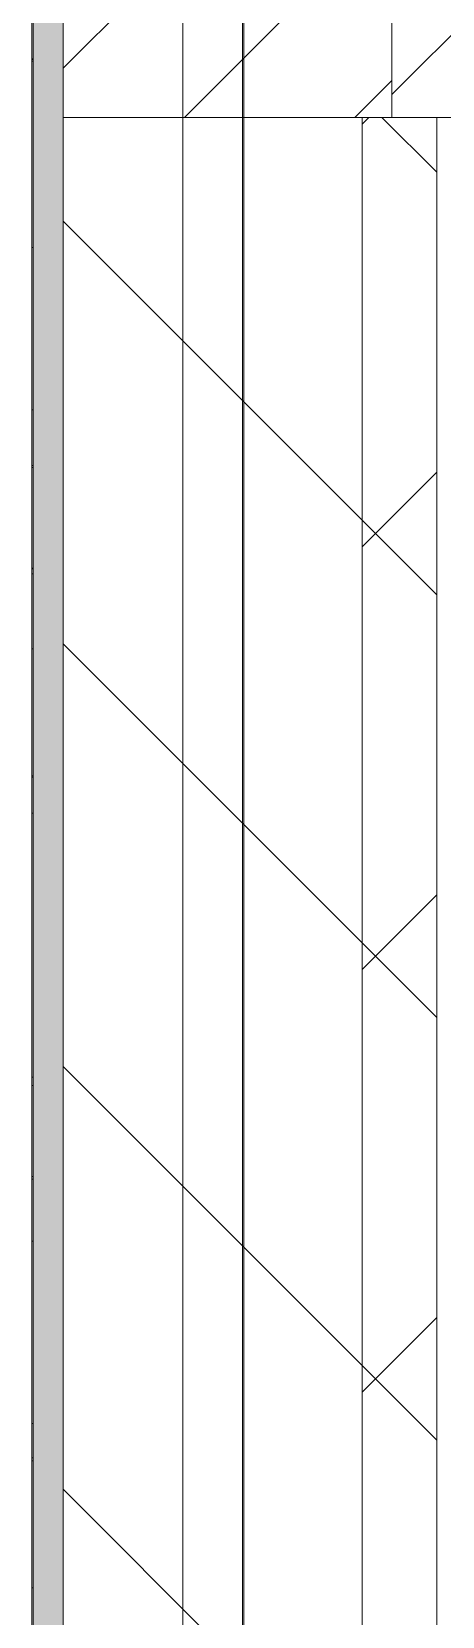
# Model space of a CAD drawing. Header units: millimetres. Extents: x -1113 to 415037, y -3642 to 354837.
# Drawn here: x 107174 to 107448, y 1261 to 2321 of the extents above; entities that cross this region are included whole.
import ezdxf

# ---------------------------------------------------------------- set-up
doc = ezdxf.new("R2010")
doc.units = ezdxf.units.MM
for name, color, linetype, lineweight in [('A-FLOR', 7, 'Continuous', 9), ('A-GENM-3', 7, 'Continuous', 5), ('A-WALL', 7, 'Continuous', 5), ('I-WALL', 7, 'Continuous', 5), ('Оси', 7, 'Continuous', 9)]:
    doc.layers.add(name, color=color, linetype=linetype, lineweight=lineweight)
doc.layers.add('A-WALL-1', color=9, linetype='Continuous', lineweight=5, true_color=0x808080)
doc.layers.add('A-WALL-FNSH-1', color=9, linetype='Continuous', lineweight=5, true_color=0x808080)

# ---------------------------------------------------------------- blocks, each defined once
blk = doc.blocks.new('Рисунок_горы - Рисунок_горы-31934381-Объем проектирования 1 этажа')
at = {"layer": 'A-GENM-3'}
for p, q in [((107109, 5509.4), (107109, 170.3)), ((107109, 1721.7), (107109, 2520.4)), ((107109, 2349.5), (107109, 2318.8)), ((107109, 1892.3), (107109, 1912.9)), ((107109, 1600.7), (107109, 1631.9)), ((107109, 1247.5), (107109, 1581.1))]:
    blk.add_line(p, q, dxfattribs=at)
for points in [[(107109, 2525.4), (107109, 2507.2), (107109, 2429.8), (107109, 2406.1)], [(107109, 2405.3), (107109, 2304), (107109, 2038.3), (107109, 1883.2)], [(107109, 2112.7), (107109, 2226), (107109, 2386), (107109, 2405.3)], [(107109, 2323.6), (107109, 2326.7), (107109, 2331), (107109, 2337.1)], [(107109, 2043.8), (107109, 2062.7), (107109, 2086.4), (107109, 2112.7)], [(107109, 1964.2), (107109, 1942.5), (107109, 1888.8), (107109, 1862.5)], [(107109, 1851.5), (107109, 1858.5), (107109, 1869.3), (107109, 1884.9)], [(107109, 1721.8), (107109, 1728.7), (107109, 1729.7), (107109, 1721.7)], [(107109, 1722), (107109, 1728.6), (107109, 1729.6), (107109, 1722)], [(107109, 1722), (107109, 1728.7), (107109, 1729.6), (107109, 1721.9)], [(107109, 1721.9), (107109, 1728.7), (107109, 1729.6), (107109, 1721.9)], [(107109, 1722.1), (107109, 1728.6), (107109, 1729.5), (107109, 1722.1)], [(107109, 1722.5), (107109, 1728.6), (107109, 1729.4), (107109, 1722.4)], [(107109, 1722.4), (107109, 1728.6), (107109, 1729.4), (107109, 1722.4)], [(107109, 1722.7), (107109, 1728.5), (107109, 1729.3), (107109, 1722.7)], [(107109, 1722.6), (107109, 1728.5), (107109, 1729.3), (107109, 1722.5)], [(107109, 1722.9), (107109, 1728.5), (107109, 1729.2), (107109, 1722.9)], [(107109, 1722.8), (107109, 1728.5), (107109, 1729.2), (107109, 1722.8)], [(107109, 1722.7), (107109, 1728.5), (107109, 1729.2), (107109, 1722.7)], [(107109, 1723.1), (107109, 1728.4), (107109, 1729.1), (107109, 1723.1)], [(107109, 1723), (107109, 1728.5), (107109, 1729.1), (107109, 1723)], [(107109, 1723.4), (107109, 1728.4), (107109, 1729), (107109, 1723.4)], [(107109, 1723.3), (107109, 1728.4), (107109, 1729), (107109, 1723.3)], [(107109, 1723.3), (107109, 1728.4), (107109, 1729), (107109, 1723.3)], [(107109, 1723.5), (107109, 1728.3), (107109, 1728.9), (107109, 1723.5)], [(107109, 1726.5), (107109, 1725.9), (107109, 1724.9), (107109, 1723.6)], [(107109, 1716.3), (107109, 1721.3), (107109, 1724.8), (107109, 1726.4)], [(107109, 1723.6), (107109, 1723.6), (107109, 1723.5), (107109, 1723.5)], [(107109, 1723.3), (107109, 1723.3), (107109, 1723.3), (107109, 1723.3)], [(107109, 1723.1), (107109, 1723.1), (107109, 1723.1), (107109, 1723.1)], [(107109, 1722.8), (107109, 1722.8), (107109, 1722.8), (107109, 1722.8)], [(107109, 1722.7), (107109, 1722.7), (107109, 1722.7), (107109, 1722.7)], [(107109, 1722.4), (107109, 1722.3), (107109, 1722.3), (107109, 1722.3)], [(107109, 1722.1), (107109, 1722.1), (107109, 1722.1), (107109, 1722.1)], [(107109, 1716.3), (107109, 1716.3), (107109, 1716.3), (107109, 1716.3)], [(107109, 1599.1), (107109, 1599.6), (107109, 1600.2), (107109, 1600.7)], [(107109, 1584.8), (107109, 1587.8), (107109, 1592.5), (107109, 1599.1)], [(107109, 1599.1), (107109, 1599.1), (107109, 1599.1), (107109, 1599.1)]]:
    blk.add_open_spline(points, degree=3, dxfattribs=at)
for points, knots in [([(107109, 2444.2), (107109, 2444.2), (107109, 2462.1), (107109, 2503.1), (107109, 2519)], [0.7142857, 0.7142857, 0.7142857, 0.7142857, 0.7142857, 0.9395401, 0.9395401, 0.9395401, 0.9395401]), ([(107109, 2510.3), (107109, 2510.3), (107109, 2483), (107109, 2428.7), (107109, 2405.3)], [0.798561151, 0.798561151, 0.798561151, 0.798561151, 0.798561161, 0.805755396, 0.805755396, 0.805755396, 0.805755396]), ([(107109, 2337.1), (107109, 2337.1), (107109, 2349.8), (107109, 2431.6), (107109, 2444.2)], [0.5714286, 0.5714286, 0.5714286, 0.5714286, 0.5714286, 0.7142857, 0.7142857, 0.7142857, 0.7142857]), ([(107109, 2406.1), (107109, 2406.1), (107109, 2384.7), (107109, 2362.5), (107109, 2351.9)], [0.1428571, 0.1428571, 0.1428571, 0.1428571, 0.1428572, 0.2747178, 0.2747178, 0.2747178, 0.2747178]), ([(107109, 2405.3), (107109, 2405.3), (107109, 2381.5), (107109, 2144.3), (107109, 2043.8)], [0.805755396, 0.805755396, 0.805755396, 0.805755396, 0.805755406, 0.811968093, 0.811968093, 0.811968093, 0.811968093]), ([(107109, 1912.9), (107109, 1912.9), (107109, 1923.9), (107109, 1935.8), (107109, 1945.4)], [0.75, 0.75, 0.75, 0.75, 0.75, 0.8537105, 0.8537105, 0.8537105, 0.8537105]), ([(107109, 1884.9), (107109, 1884.9), (107109, 1885.4), (107109, 1885.8), (107109, 1886.2)], [0.5, 0.5, 0.5, 0.5, 0.50000001, 0.50706278, 0.50706278, 0.50706278, 0.50706278]), ([(107109, 1883.2), (107109, 1883.2), (107109, 1772), (107109, 1712.3), (107109, 1580.9)], [0.05882353, 0.05882353, 0.05882353, 0.05882353, 0.05882354, 0.11764706, 0.11764706, 0.11764706, 0.11764706]), ([(107109, 1862.5), (107109, 1862.5), (107109, 1861.9), (107109, 1861.5), (107109, 1861)], [0.125, 0.125, 0.125, 0.125, 0.12500001, 0.130504655, 0.130504655, 0.130504655, 0.130504655]), ([(107109, 1684.9), (107109, 1684.9), (107109, 1697.8), (107109, 1708.8), (107109, 1716.3)], [0.76119403, 0.76119403, 0.76119403, 0.76119403, 0.76119404, 0.767121005, 0.767121005, 0.767121005, 0.767121005]), ([(107109, 1640.8), (107109, 1640.8), (107109, 1660.5), (107109, 1675.7), (107109, 1684.9)], [0.74626866, 0.74626866, 0.74626866, 0.74626866, 0.74626867, 0.76119403, 0.76119403, 0.76119403, 0.76119403]), ([(107109, 1631.9), (107109, 1631.9), (107109, 1634.7), (107109, 1638.3), (107109, 1640.8)], [0.73134328, 0.73134328, 0.73134328, 0.73134328, 0.73134329, 0.74626866, 0.74626866, 0.74626866, 0.74626866]), ([(107109, 1580.9), (107109, 1580.9), (107109, 1528.6), (107109, 1484.2), (107109, 1440.4)], [0.11764706, 0.11764706, 0.11764706, 0.11764706, 0.11764707, 0.17647059, 0.17647059, 0.17647059, 0.17647059]), ([(107109, 1440.4), (107109, 1440.4), (107109, 1388), (107109, 1350.4), (107109, 1277.3)], [0.17647059, 0.17647059, 0.17647059, 0.17647059, 0.1764706, 0.23529412, 0.23529412, 0.23529412, 0.23529412])]:
    blk.add_open_spline(points, degree=3, knots=knots, dxfattribs=at)

msp = doc.modelspace()

# ---------------------------------------------------------------- hatches: boundary and pattern name
at = {"layer": 'I-WALL'}
h = msp.add_hatch(dxfattribs=at)
h.set_pattern_fill('FP_1', color=256, style=0, pattern_type=2)
h.set_pattern_definition([(45, (64.7, -136.06), (-114.04925, 114.04925), []), (45, (178.75, -136.06), (-114.04925, 114.04925), [201.612, -40.322, 6.706, -33.617])])
h.paths.add_polyline_path([(107414.7, 2263.9), (107414.7, 10243.9), (107194.7, 10263.9), (107194.7, 2263.9), (107414.5, 2263.9)])
h.paths.add_polyline_path([(107414.7, 10243.9), (107414.7, 10463.9), (107194.7, 10463.9), (107194.7, 10263.9)])
h = msp.add_hatch(dxfattribs=at)
h.set_pattern_fill('FP_191', color=256, style=0, pattern_type=2)
h.set_pattern_definition([(0, (64.7, -136.06), (243.84, 60.96), [20.117, -162.763, 20.117, -162.763, -975.36]), (0, (64.7, -136.06), (243.84, 60.96), [-365.76, 20.117, -345.643, 20.117, -162.763, -426.72]), (0, (64.7, -136.06), (243.84, 60.96), [-914.4, 20.117, -101.803, 20.117, -284.683]), (120, (156.14, -105.58), (-174.71291, 180.691634), [20.117, -162.763, 20.117, -162.763, -975.36]), (120, (156.14, -105.58), (-174.71291, 180.691634), [-365.76, 20.117, -345.643, 20.117, -162.763, -426.72]), (120, (156.14, -105.58), (-174.71291, 180.691634), [-914.4, 20.117, -101.803, 20.117, -284.683]), (240, (186.62, 16.34), (-69.12709, -241.651634), [20.117, -162.763, 20.117, -162.763, -975.36]), (240, (186.62, 16.34), (-69.12709, -241.651634), [-365.76, 20.117, -345.643, 20.117, -162.763, -426.72]), (240, (186.62, 16.34), (-69.12709, -241.651634), [-914.4, 20.117, -101.803, 20.117, -284.683])])
h.paths.add_polyline_path([(107194.7, 13.9), (107194.7, 10243.9), (107174.7, 10243.9), (107174.7, 13.9)])
h = msp.add_hatch(dxfattribs=at)
h.set_pattern_fill('FP_22', color=256, style=0, pattern_type=2)
h.set_pattern_definition([(45, (64.7, -136.06), (-70.71068, 70.71068), [])])
h.paths.add_polyline_path([(109734.7, 2263.9), (109734.7, 2343.9), (109313.7, 2343.9), (109313.7, 2263.9), (109729.3, 2263.9)])
h.paths.add_polyline_path([(107414.7, 2263.9), (107913.7, 2263.9), (107913.7, 2343.9), (107414.7, 2343.9)])
h = msp.add_hatch(dxfattribs=at)
h.set_pattern_fill('FP_23', color=256, style=0, pattern_type=2)
h.set_pattern_definition([(135, (64.7, -136.06), (-141.42136, -141.42136), [])])
h.paths.add_polyline_path([(107394.7, 13.9), (107394.7, 2263.9), (107194.7, 2263.9), (107194.7, 13.9)])
h = msp.add_hatch(dxfattribs=at)
h.set_pattern_fill('FP_24', color=256, style=0, pattern_type=2)
h.set_pattern_definition([(45, (64.7, -136.06), (-141.42136, 141.42136), []), (135, (64.7, -136.06), (-141.42136, -141.42136), [])])
h.paths.add_polyline_path([(107444.7, 13.9), (107444.7, 2263.9), (107394.7, 2263.9), (107394.7, 13.9)])

# ---------------------------------------------------------------- linework, layer by layer
at = {"layer": 'A-FLOR'}
msp.add_line((107174.7, 10243.9), (107174.7, 33.9), dxfattribs=at)
at = {"layer": 'A-WALL'}
for p, q in [((107414.7, 2263.9), (107414.7, 10463.9)), ((107194.7, 2263.9), (107514.7, 2263.9)), ((107444.7, 2263.9), (107444.7, 13.9))]:
    msp.add_line(p, q, dxfattribs=at)
at = {"layer": 'A-WALL-1'}
for p, q in [((107194.7, 13.9), (107194.7, 10463.9)), ((107394.7, 2263.9), (107394.7, 13.9))]:
    msp.add_line(p, q, dxfattribs=at)
at = {"layer": 'A-WALL-FNSH-1'}
for p, q in [((107314.7, 10253.9), (107314.7, 24.4)), ((107315.7, 24.4), (107315.7, 10253.9)), ((107173.7, 2432.1), (107173.7, 2176.8)), ((107174.7, 2302.5), (107173.7, 2302.5)), ((107173.7, 2301.6), (107174.7, 2301.6)), ((107173.7, 2176.8), (107174.7, 2176.8)), ((107174.7, 2176.7), (107173.7, 2176.7)), ((107173.7, 2176.7), (107173.7, 1962.3)), ((107174.7, 2030.9), (107173.7, 2030.9)), ((107173.7, 2029.6), (107174.7, 2029.6)), ((107173.7, 1962.3), (107174.7, 1962.3)), ((107174.7, 1961.7), (107173.7, 1961.7)), ((107173.7, 1961.7), (107173.7, 1555.1)), ((107173.7, 1616.1), (107174.7, 1616.1)), ((107174.7, 1616.1), (107173.7, 1616.1)), ((107173.7, 1555.1), (107174.7, 1555.1)), ((107174.7, 1553.3), (107173.7, 1553.3)), ((107173.7, 1553.3), (107173.7, 34.9))]:
    msp.add_line(p, q, dxfattribs=at)
at = {"layer": 'I-WALL'}
for p, q in [((107174.7, 2303.1), (107173.7, 2303.1)), ((107174.7, 2068.2), (107173.7, 2068.2)), ((107173.7, 1958.4), (107174.7, 1958.4)), ((107174.7, 1908.2), (107173.7, 1908.2)), ((107173.7, 1823.2), (107174.7, 1823.2)), ((107173.7, 1822.3), (107174.7, 1822.3)), ((107173.7, 1798.3), (107174.7, 1798.3)), ((107174.7, 1621.6), (107173.7, 1621.6)), ((107173.7, 1511.8), (107174.7, 1511.8)), ((107174.7, 1389.8), (107173.7, 1389.8)), ((107173.7, 1366.9), (107174.7, 1366.9)), ((107173.7, 1364.9), (107174.7, 1364.9)), ((107173.7, 1279.9), (107174.7, 1279.9))]:
    msp.add_line(p, q, dxfattribs=at)
for points, knots in [([(107173.7, 2302.5), (107173.7, 2302.5), (107173.7, 2304), (107173.7, 2300.5), (107173.7, 2273.1), (107173.7, 2232.7), (107173.7, 2193.8), (107173.7, 2183), (107173.7, 2176.8)], [-2.0072799, -2.0072799, -2.0072799, -2.0072799, -2.0039584, -1.9323773, -1.8376503, -1.718064, -1.6016202, -1.482747, -1.482747, -1.482747, -1.482747]), ([(107173.7, 2176.7), (107173.7, 2182.5), (107173.7, 2193.4), (107173.7, 2231.6), (107173.7, 2272), (107173.7, 2299.3), (107173.7, 2302.8), (107173.7, 2301.6)], [-0.5739219, -0.5739219, -0.5739219, -0.5739219, -0.4618702, -0.3454264, -0.2258401, -0.1311132, -0.0608681, -0.0608681, -0.0608681, -0.0608681]), ([(107173.7, 2030.9), (107173.7, 2033.6), (107173.7, 2039.3), (107173.7, 2047.5), (107173.7, 2054), (107173.7, 2061.9), (107173.7, 2066.9), (107173.7, 2069.4), (107173.7, 2062.7), (107173.7, 2041.8), (107173.7, 2000.7), (107173.7, 1975.1), (107173.7, 1959.8), (107173.7, 1959.8), (107173.7, 1958.5), (107173.7, 1958.4), (107173.7, 1958.4)], [-1.314053, -1.314053, -1.314053, -1.314053, -1.257396, -1.183774, -1.104802, -1.027747, -0.955254, -0.896935, -0.833013, -0.751105, -0.652602, -0.534539, -0.451116, -0.365944, -0.289006, -0.275915, -0.275915, -0.275915, -0.275915]), ([(107173.7, 1961.7), (107173.7, 1960.6), (107173.7, 1958.5), (107173.7, 1957.1), (107173.7, 1959.1), (107173.7, 1959.1), (107173.7, 1974.4), (107173.7, 2000), (107173.7, 2041.1), (107173.7, 2062), (107173.7, 2068.8), (107173.7, 2066.2), (107173.7, 2061.2), (107173.7, 2053.3), (107173.7, 2046.8), (107173.7, 2038.5), (107173.7, 2032.6), (107173.7, 2029.6)], [-1.446851, -1.446851, -1.446851, -1.446851, -1.384661, -1.281093, -1.204155, -1.118982, -1.03556, -0.917496, -0.818994, -0.737085, -0.673164, -0.614845, -0.542352, -0.465296, -0.386325, -0.312703, -0.251923, -0.251923, -0.251923, -0.251923]), ([(107173.7, 1958.4), (107173.7, 1958.4), (107173.7, 1959.4), (107173.7, 1961.2), (107173.7, 1962.3)], [-0.2714299, -0.2714299, -0.2714299, -0.2714299, -0.1854375, -0.1262546, -0.1262546, -0.1262546, -0.1262546]), ([(107173.7, 1823.2), (107173.7, 1831.2), (107173.7, 1836.3), (107173.7, 1842), (107173.7, 1851.2), (107173.7, 1860.1), (107173.7, 1870.3), (107173.7, 1879.1), (107173.7, 1887.5), (107173.7, 1893.9), (107173.7, 1901.8), (107173.7, 1906.8), (107173.7, 1909.4), (107173.7, 1902.7), (107173.7, 1881.7), (107173.7, 1840.6), (107173.7, 1815), (107173.7, 1799.8), (107173.7, 1799.8), (107173.7, 1798.4), (107173.7, 1798.3), (107173.7, 1798.3)], [-1.570099, -1.570099, -1.570099, -1.570099, -1.541159, -1.501754, -1.446541, -1.382724, -1.319119, -1.257396, -1.183774, -1.104802, -1.027747, -0.955254, -0.896935, -0.833013, -0.751105, -0.652602, -0.534539, -0.451116, -0.365944, -0.289006, -0.279424, -0.279424, -0.279424, -0.279424]), ([(107173.7, 1797.5), (107173.7, 1797.5), (107173.7, 1797.6), (107173.7, 1798.9), (107173.7, 1798.9), (107173.7, 1814.2), (107173.7, 1839.8), (107173.7, 1880.8), (107173.7, 1901.8), (107173.7, 1908.5), (107173.7, 1905.9), (107173.7, 1901), (107173.7, 1893.1), (107173.7, 1886.6), (107173.7, 1878.2), (107173.7, 1869.5), (107173.7, 1859.2), (107173.7, 1850.3), (107173.7, 1841.2), (107173.7, 1835.4), (107173.7, 1830.3), (107173.7, 1822.3)], [-1.290674, -1.290674, -1.290674, -1.290674, -1.281093, -1.204155, -1.118982, -1.03556, -0.917496, -0.818994, -0.737085, -0.673164, -0.614845, -0.542352, -0.465296, -0.386325, -0.312703, -0.250979, -0.187375, -0.123558, -0.068344, -0.028939, 0, 0, 0, 0]), ([(107173.7, 1798.3), (107173.7, 1798.3), (107173.7, 1799.5), (107173.7, 1803.5), (107173.7, 1810.1), (107173.7, 1822.3)], [-0.275916, -0.275916, -0.275916, -0.275916, -0.1854375, -0.0860846, 0, 0, 0, 0]), ([(107173.7, 1821.4), (107173.7, 1809.2), (107173.7, 1802.6), (107173.7, 1798.7), (107173.7, 1797.5), (107173.7, 1797.5)], [-1.5700987, -1.5700987, -1.5700987, -1.5700987, -1.4840141, -1.3846612, -1.2941827, -1.2941827, -1.2941827, -1.2941827]), ([(107173.7, 1616.1), (107173.7, 1618.1), (107173.7, 1620.7), (107173.7, 1622.2), (107173.7, 1620.2), (107173.7, 1620.2), (107173.7, 1604.9), (107173.7, 1579.3), (107173.7, 1538.3), (107173.7, 1517.3), (107173.7, 1510.6), (107173.7, 1513.1), (107173.7, 1518.1), (107173.7, 1526), (107173.7, 1532.5), (107173.7, 1540.9), (107173.7, 1548.3), (107173.7, 1553.3), (107173.7, 1555.1)], [-1.470924, -1.470924, -1.470924, -1.470924, -1.384661, -1.281093, -1.204155, -1.118982, -1.03556, -0.917496, -0.818994, -0.737085, -0.673164, -0.614845, -0.542352, -0.465296, -0.386325, -0.312703, -0.250979, -0.216945, -0.216945, -0.216945, -0.216945]), ([(107173.7, 1511.3), (107173.7, 1511.3), (107173.7, 1511.7), (107173.7, 1516.9), (107173.7, 1537.8), (107173.7, 1578.9), (107173.7, 1604.5), (107173.7, 1619.8), (107173.7, 1619.8), (107173.7, 1621.1), (107173.7, 1621.2), (107173.7, 1621.2)], [-0.9094845, -0.9094845, -0.9094845, -0.9094845, -0.8969349, -0.8330133, -0.7511047, -0.6526024, -0.5345389, -0.4511164, -0.3659437, -0.2890059, -0.2762441, -0.2762441, -0.2762441, -0.2762441]), ([(107173.7, 1621.2), (107173.7, 1621.2), (107173.7, 1620.1), (107173.7, 1617.8), (107173.7, 1616.1)], [-0.2759159, -0.2759159, -0.2759159, -0.2759159, -0.1854375, -0.1047414, -0.1047414, -0.1047414, -0.1047414]), ([(107173.7, 1553.3), (107173.7, 1552), (107173.7, 1547.5), (107173.7, 1540.4), (107173.7, 1532.1), (107173.7, 1525.6), (107173.7, 1517.7), (107173.7, 1513), (107173.7, 1511.3), (107173.7, 1511.3)], [-1.3448374, -1.3448374, -1.3448374, -1.3448374, -1.3191194, -1.2573959, -1.1837741, -1.1048025, -1.0277466, -0.9552539, -0.9096552, -0.9096552, -0.9096552, -0.9096552]), ([(107173.7, 1366.9), (107173.7, 1358.9), (107173.7, 1353.8), (107173.7, 1348.1), (107173.7, 1338.9), (107173.7, 1330), (107173.7, 1319.8), (107173.7, 1311), (107173.7, 1302.6), (107173.7, 1296.2), (107173.7, 1288.2), (107173.7, 1283.3), (107173.7, 1280.7), (107173.7, 1287.4), (107173.7, 1308.4), (107173.7, 1349.4), (107173.7, 1375.1), (107173.7, 1390.3), (107173.7, 1390.3), (107173.7, 1391.7), (107173.7, 1391.8), (107173.7, 1391.8)], [-1.570099, -1.570099, -1.570099, -1.570099, -1.541159, -1.501754, -1.446541, -1.382724, -1.319119, -1.257396, -1.183774, -1.104802, -1.027747, -0.955254, -0.896935, -0.833013, -0.751105, -0.652602, -0.534539, -0.451116, -0.365944, -0.289006, -0.279424, -0.279424, -0.279424, -0.279424]), ([(107173.7, 1391.8), (107173.7, 1391.8), (107173.7, 1390.5), (107173.7, 1386.6), (107173.7, 1380), (107173.7, 1367.8)], [-0.275916, -0.275916, -0.275916, -0.275916, -0.1854375, -0.0860846, 0, 0, 0, 0]), ([(107173.7, 1365.8), (107173.7, 1378), (107173.7, 1384.6), (107173.7, 1388.6), (107173.7, 1389.8), (107173.7, 1389.8)], [-1.5700987, -1.5700987, -1.5700987, -1.5700987, -1.4840141, -1.3846612, -1.2941827, -1.2941827, -1.2941827, -1.2941827]), ([(107173.7, 1389.8), (107173.7, 1389.8), (107173.7, 1389.7), (107173.7, 1388.4), (107173.7, 1388.4), (107173.7, 1373.1), (107173.7, 1347.5), (107173.7, 1306.4), (107173.7, 1285.4), (107173.7, 1278.7), (107173.7, 1281.3), (107173.7, 1286.3), (107173.7, 1294.2), (107173.7, 1300.7), (107173.7, 1309), (107173.7, 1317.8), (107173.7, 1328), (107173.7, 1336.9), (107173.7, 1346.1), (107173.7, 1351.8), (107173.7, 1356.9), (107173.7, 1364.9)], [-1.290674, -1.290674, -1.290674, -1.290674, -1.281093, -1.204155, -1.118982, -1.03556, -0.917496, -0.818994, -0.737085, -0.673164, -0.614845, -0.542352, -0.465296, -0.386325, -0.312703, -0.250979, -0.187375, -0.123558, -0.068344, -0.028939, 0, 0, 0, 0])]:
    msp.add_open_spline(points, degree=3, knots=knots, dxfattribs=at)
at = {"layer": 'Оси'}
msp.add_lwpolyline([(107274.7, -2042.3), (107274.7, 2957.7), (107274.7, 16892.2), (107274.7, 21892.2)], dxfattribs=at)

# ---------------------------------------------------------------- block references
at = {"layer": 'A-GENM-3'}
msp.add_blockref('Рисунок_горы - Рисунок_горы-31934381-Объем проектирования 1 этажа', (64.7, -136.1), dxfattribs=at)

doc.saveas('drawing.dxf')
